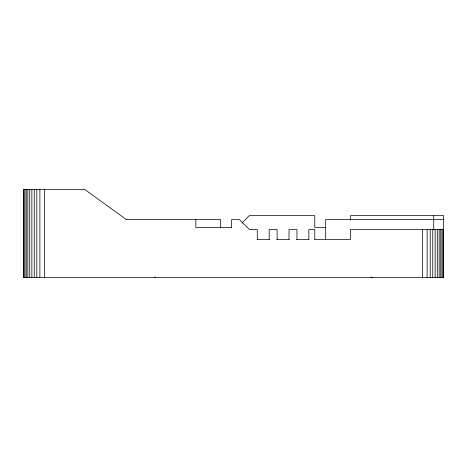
<?xml version="1.0" encoding="UTF-8"?>
<svg xmlns="http://www.w3.org/2000/svg" width="467" height="467" viewBox="0 0 467 467"><rect width="100%" height="100%" fill="white"/><g stroke="black" fill="none" stroke-linecap="round" stroke-linejoin="round"><path stroke-width="0.7" d="M241.924 223.092L249.36 215.655L314.787 215.655L314.787 227.552L325.709 227.552M154.198 277.515L155.523 277.071M125.956 219.624L220.611 219.624L220.611 227.709M443.65 219.624L325.686 219.624L325.686 239.845M231.515 227.552L195.831 227.552L195.831 219.624M443.65 229.536L350.472 229.536L350.472 239.448L314.74 239.448M257.095 239.448L269.5 239.448M276.797 239.448L289.201 239.448M296.498 239.448L308.903 239.448M370.956 277.071L372.281 277.515M126.44 219.624L84.807 189.485L23.35 189.485L23.35 277.515L443.65 277.515L443.65 215.655L350.472 215.655L350.472 219.858M443.06 229.536L443.06 277.515M442.016 229.536L442.016 277.515M440.749 229.536L440.749 277.515M439.161 229.536L439.161 277.515M437.281 229.536L437.281 277.515M435.133 229.536L435.133 277.515M433.738 215.655L433.738 229.676M432.757 229.536L432.757 277.515M430.195 229.536L430.195 277.515M427.124 229.536L427.124 277.515M422.623 229.536L422.623 277.515M314.787 239.448L314.787 229.536L308.839 229.536L308.839 239.448M296.942 239.448L296.942 229.536L289.009 229.536L289.009 239.448M277.118 239.448L277.118 229.536L269.185 229.536L269.185 239.448M257.288 239.448L257.288 229.536L249.36 229.536L239.448 219.624L231.515 219.624L231.515 227.692M44.377 189.485L44.377 277.515M39.876 189.485L39.876 277.515M36.805 189.485L36.805 277.515M34.243 189.485L34.243 277.515M31.867 189.485L31.867 277.515M29.719 189.485L29.719 277.515M27.839 189.485L27.839 277.515M26.251 189.485L26.251 277.515M24.984 189.485L24.984 277.515M23.94 189.485L23.94 277.515"/></g></svg>
